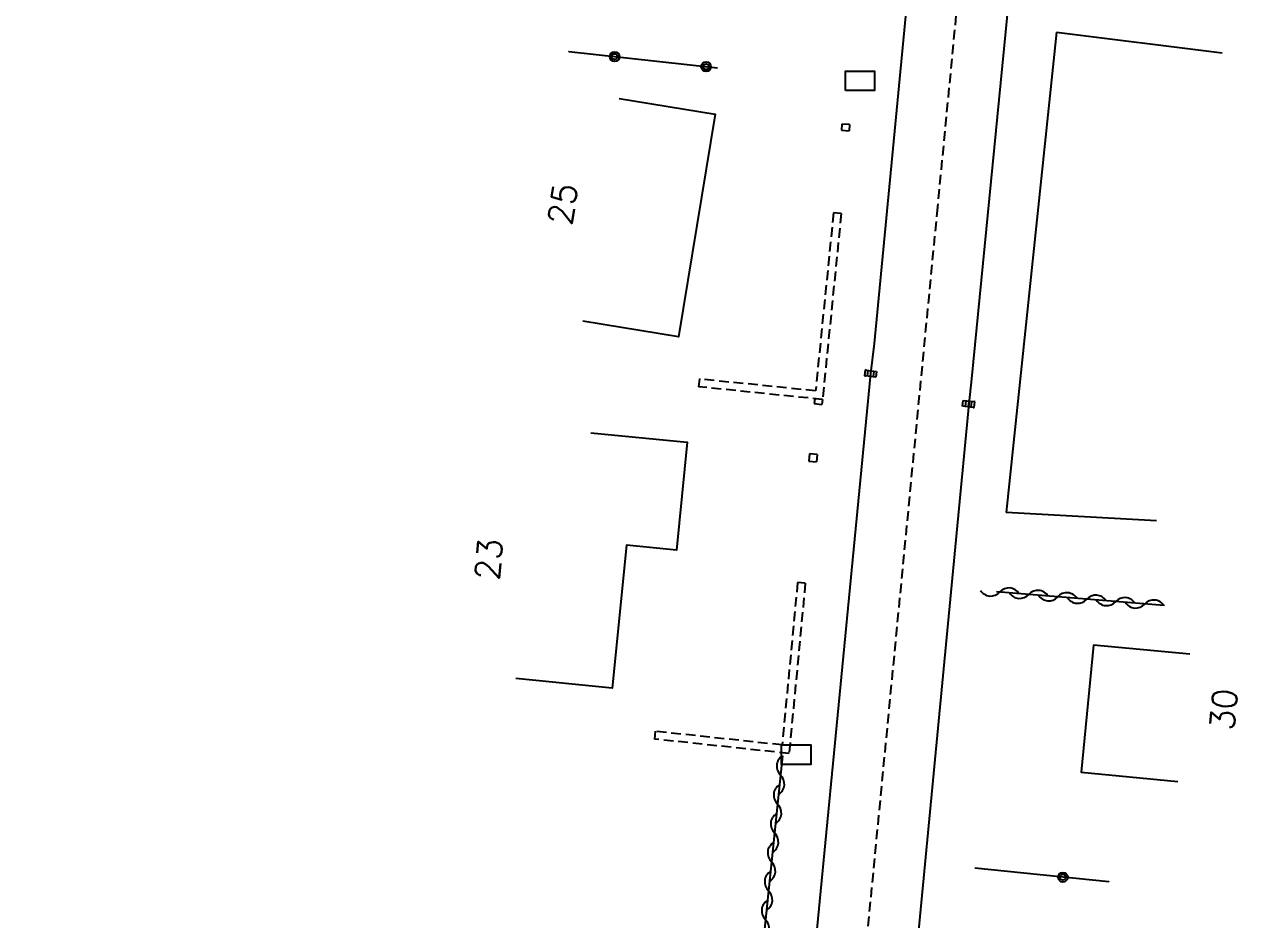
# Model space of a CAD drawing. Header units: millimetres. Extents: x 111000 to 112001, y 129999 to 131000.
# Drawn here: x 111751.5 to 111814, y 130879.2 to 130925.3 of the extents above; entities that cross this region are included whole.
import ezdxf
from ezdxf.enums import TextEntityAlignment as Align

# ---------------------------------------------------------------- set-up
doc = ezdxf.new("R2010")
doc.units = ezdxf.units.MM
doc.linetypes.add('DASHED', pattern=[0.75, 0.5, -0.25])
doc.layers.get('0').update_dxf_attribs({"linetype": 'CONTINUOUS'})
for name, color, linetype in [('W0001', 6, 'DASHED'), ('W0008', 7, 'CONTINUOUS'), ('W0100', 7, 'CONTINUOUS'), ('W0112', 1, 'DASHED'), ('W0211', 2, 'CONTINUOUS'), ('W0310', 3, 'CONTINUOUS'), ('W0322', 7, 'CONTINUOUS'), ('W0400', 7, 'CONTINUOUS'), ('W0991', 7, 'CONTINUOUS'), ('W1471', 7, 'CONTINUOUS')]:
    doc.layers.add(name, color=color, linetype=linetype)
doc.styles.get("Standard").update_dxf_attribs({"font": 'romans.shx', "width": 0.85})

# ---------------------------------------------------------------- blocks, each defined once
blk = doc.blocks.new('T1471')
at = {"color": 0, "linetype": 'Continuous', "flags": 128}
blk.add_lwpolyline([(-0.75, -0.5), (-0.75, 0.5), (0.75, 0.5), (0.75, -0.5), (-0.75, -0.5)], dxfattribs=at)
blk = doc.blocks.new('T400')
for p, q in [((-0.15, 0.3), (0.15, 0.3)), ((-0.15, -0.25), (-0.15, 0.3)), ((-0.15, 0.15), (0.15, 0.15)), ((-0.15, 0), (0.15, 0)), ((0.15, 0.3), (0.15, -0.25)), ((-0.15, -0.15), (0.15, -0.15)), ((-0.15, -0.25), (-0.15, -0.3)), ((-0.15, -0.3), (0.15, -0.3)), ((0.15, -0.3), (0.15, -0.25))]:
    blk.add_line(p, q)
blk = doc.blocks.new('t322o')
at = {"color": 0, "linetype": 'Continuous'}
for radius in [0.25, 0.15]:
    blk.add_circle((0, 0), radius, dxfattribs=at)
blk = doc.blocks.new('t310o')
at = {"color": 0, "linetype": 'Continuous'}
for centre, start, end in [((-0.5, 0.375), 216.8699, 323.1304), ((0.5, -0.375), 36.8699, 143.1303)]:
    blk.add_arc(centre, 0.625, start, end, dxfattribs=at)

msp = doc.modelspace()

# ---------------------------------------------------------------- linework, layer by layer
at = {"layer": 'W0001'}
msp.add_lwpolyline([(111783.49, 130843.804), (111788.465, 130848.054), (111790.847, 130853.145), (111792.454, 130857.847), (111793.662, 130864.647), (111798.59, 130915.582), (111806.757, 131000)], dxfattribs=at)
at = {"layer": 'W0008'}
for points in [[(111804.151, 131000), (111803.543, 130993.722), (111803.091, 130988.714), (111797.735, 130933.851), (111795.338, 130908.874), (111795.152, 130907.321), (111790.979, 130864.076), (111790.572, 130861.805), (111789.735, 130859.542), (111788.241, 130857.075), (111786.529, 130855.174), (111784.532, 130853.606), (111782.336, 130852.41), (111780.567, 130851.743), (111778.546, 130851.3), (111775.791, 130851.178), (111773.213, 130851.546), (111771.034, 130852.218), (111769.602, 130852.844), (111747.192, 130864.644)], [(111809.362, 131000), (111802.934, 130933.374), (111800.364, 130907.054), (111800.218, 130905.756), (111794.977, 130850.907), (111794.883, 130849.806), (111794.874, 130847.011), (111795.807, 130843.053), (111797.66, 130839.525), (111800.483, 130836.56), (111803.12, 130834.788), (111805.279, 130833.76), (111795.917, 130849.812)]]:
    msp.add_lwpolyline(points, dxfattribs=at)
at = {"layer": 'W0100'}
for points in [[(111782.199, 130921.506), (111787.133, 130920.695), (111787.133, 130920.695), (111787.133, 130920.695), (111787.133, 130920.695), (111787.133, 130920.695), (111787.133, 130920.695), (111787.133, 130920.695), (111787.133, 130920.695), (111787.133, 130920.695), (111787.133, 130920.695), (111787.133, 130920.695), (111787.133, 130920.695), (111787.133, 130920.695), (111787.133, 130920.695), (111787.133, 130920.695), (111787.133, 130920.695), (111787.133, 130920.695), (111787.133, 130920.695), (111787.133, 130920.695), (111787.133, 130920.695), (111787.133, 130920.695), (111787.133, 130920.695), (111787.133, 130920.695), (111787.133, 130920.695), (111787.133, 130920.695), (111787.133, 130920.695), (111787.133, 130920.695), (111787.133, 130920.695), (111787.133, 130920.695), (111787.133, 130920.695), (111787.133, 130920.695), (111787.133, 130920.695), (111787.133, 130920.695), (111787.133, 130920.695), (111787.133, 130920.695), (111787.133, 130920.695), (111787.133, 130920.695), (111787.133, 130920.695), (111787.133, 130920.695), (111787.133, 130920.695), (111787.133, 130920.695), (111787.133, 130920.695), (111787.133, 130920.695), (111787.133, 130920.695), (111787.133, 130920.695), (111787.133, 130920.695), (111787.133, 130920.695), (111787.133, 130920.695), (111787.133, 130920.695), (111787.133, 130920.695), (111787.133, 130920.695), (111787.133, 130920.695), (111787.133, 130920.695), (111787.133, 130920.695), (111787.133, 130920.695), (111787.133, 130920.695), (111787.133, 130920.695), (111787.133, 130920.695), (111787.133, 130920.695), (111787.133, 130920.695), (111787.133, 130920.695), (111787.133, 130920.695), (111787.133, 130920.695), (111787.133, 130920.695), (111787.133, 130920.695), (111787.133, 130920.695), (111787.133, 130920.695), (111787.133, 130920.695), (111787.133, 130920.695), (111787.133, 130920.695), (111787.133, 130920.695), (111787.133, 130920.695), (111787.133, 130920.695), (111787.133, 130920.695), (111787.133, 130920.695), (111787.133, 130920.695), (111787.133, 130920.695), (111787.133, 130920.695), (111787.133, 130920.695), (111787.133, 130920.695), (111787.133, 130920.695), (111787.133, 130920.695), (111787.133, 130920.695), (111787.133, 130920.695), (111787.133, 130920.695), (111787.133, 130920.695), (111787.133, 130920.695), (111787.133, 130920.695), (111787.133, 130920.695), (111787.133, 130920.695), (111787.133, 130920.695), (111787.133, 130920.695), (111787.133, 130920.695), (111787.133, 130920.695), (111787.133, 130920.695), (111787.133, 130920.695), (111787.133, 130920.695), (111787.133, 130920.695), (111787.133, 130920.695), (111787.133, 130920.695), (111785.245, 130909.215), (111780.311, 130910.026)], [(111780.725, 130904.273), (111785.7, 130903.778), (111785.146, 130898.211), (111782.571, 130898.467), (111781.838, 130891.1), (111776.863, 130891.595)], [(111811.624, 130892.851), (111806.646, 130893.323), (111806.024, 130886.76), (111806.024, 130886.76), (111806.024, 130886.76), (111806.024, 130886.76), (111806.024, 130886.76), (111806.024, 130886.76), (111806.024, 130886.76), (111806.024, 130886.76), (111806.024, 130886.76), (111806.024, 130886.76), (111806.024, 130886.76), (111806.024, 130886.76), (111806.024, 130886.76), (111806.024, 130886.76), (111806.024, 130886.76), (111806.024, 130886.76), (111806.024, 130886.76), (111806.024, 130886.76), (111806.024, 130886.76), (111806.024, 130886.76), (111806.024, 130886.76), (111806.024, 130886.76), (111806.024, 130886.76), (111806.024, 130886.76), (111806.024, 130886.76), (111806.024, 130886.76), (111806.024, 130886.76), (111806.024, 130886.76), (111806.024, 130886.76), (111806.024, 130886.76), (111806.024, 130886.76), (111806.024, 130886.76), (111806.024, 130886.76), (111806.024, 130886.76), (111806.024, 130886.76), (111806.024, 130886.76), (111806.024, 130886.76), (111806.024, 130886.76), (111806.024, 130886.76), (111806.024, 130886.76), (111806.024, 130886.76), (111806.024, 130886.76), (111806.024, 130886.76), (111806.024, 130886.76), (111806.024, 130886.76), (111806.024, 130886.76), (111806.024, 130886.76), (111806.024, 130886.76), (111806.024, 130886.76), (111806.024, 130886.76), (111806.024, 130886.76), (111806.024, 130886.76), (111806.024, 130886.76), (111806.024, 130886.76), (111806.024, 130886.76), (111806.024, 130886.76), (111806.024, 130886.76), (111806.024, 130886.76), (111806.024, 130886.76), (111806.024, 130886.76), (111806.024, 130886.76), (111806.024, 130886.76), (111806.024, 130886.76), (111806.024, 130886.76), (111806.024, 130886.76), (111806.024, 130886.76), (111806.024, 130886.76), (111806.024, 130886.76), (111806.024, 130886.76), (111806.024, 130886.76), (111806.024, 130886.76), (111806.024, 130886.76), (111806.024, 130886.76), (111806.024, 130886.76), (111806.024, 130886.76), (111806.024, 130886.76), (111806.024, 130886.76), (111806.024, 130886.76), (111806.024, 130886.76), (111806.024, 130886.76), (111806.024, 130886.76), (111806.024, 130886.76), (111806.024, 130886.76), (111806.024, 130886.76), (111806.024, 130886.76), (111806.024, 130886.76), (111806.024, 130886.76), (111806.024, 130886.76), (111806.024, 130886.76), (111806.024, 130886.76), (111806.024, 130886.76), (111806.024, 130886.76), (111806.024, 130886.76), (111806.024, 130886.76), (111806.024, 130886.76), (111806.024, 130886.76), (111806.024, 130886.76), (111806.024, 130886.76), (111806.024, 130886.76), (111806.024, 130886.76), (111806.024, 130886.76), (111806.024, 130886.76), (111806.024, 130886.76), (111806.024, 130886.76), (111806.024, 130886.76), (111806.024, 130886.76), (111806.024, 130886.76), (111806.024, 130886.76), (111806.024, 130886.76), (111806.024, 130886.76), (111806.024, 130886.76), (111806.024, 130886.76), (111806.024, 130886.76), (111806.024, 130886.76), (111806.024, 130886.76), (111806.024, 130886.76), (111806.024, 130886.76), (111806.024, 130886.76), (111806.024, 130886.76), (111811.002, 130886.288)], [(111781.838, 130891.1), (111781.838, 130891.1), (111781.838, 130891.1), (111781.838, 130891.1), (111781.838, 130891.1), (111781.838, 130891.1), (111781.838, 130891.1), (111781.838, 130891.1), (111781.838, 130891.1), (111781.838, 130891.1), (111781.838, 130891.1), (111781.838, 130891.1), (111781.838, 130891.1), (111781.838, 130891.1), (111781.838, 130891.1), (111781.838, 130891.1), (111781.838, 130891.1), (111781.838, 130891.1), (111781.838, 130891.1), (111781.838, 130891.1), (111781.838, 130891.1), (111781.838, 130891.1), (111781.838, 130891.1), (111781.838, 130891.1), (111781.838, 130891.1), (111781.838, 130891.1), (111781.838, 130891.1), (111781.838, 130891.1), (111781.838, 130891.1), (111781.838, 130891.1), (111781.838, 130891.1), (111781.838, 130891.1), (111781.838, 130891.1), (111781.838, 130891.1), (111781.838, 130891.1), (111781.838, 130891.1), (111781.838, 130891.1), (111781.838, 130891.1), (111781.838, 130891.1), (111781.838, 130891.1), (111781.838, 130891.1), (111781.838, 130891.1), (111781.838, 130891.1), (111781.838, 130891.1), (111781.838, 130891.1), (111781.838, 130891.1), (111781.838, 130891.1), (111781.838, 130891.1), (111781.838, 130891.1), (111781.838, 130891.1), (111781.838, 130891.1), (111781.838, 130891.1), (111781.838, 130891.1), (111781.838, 130891.1), (111781.838, 130891.1), (111781.838, 130891.1), (111781.838, 130891.1), (111781.838, 130891.1), (111781.838, 130891.1), (111781.838, 130891.1), (111781.838, 130891.1)]]:
    msp.add_lwpolyline(points, dxfattribs=at)
at = {"layer": 'W0112'}
for points in [[(111794.066, 130920.162), (111793.666, 130920.183), (111793.65, 130919.865), (111794.049, 130919.844), (111794.049, 130919.844), (111794.049, 130919.844), (111794.049, 130919.844), (111794.049, 130919.844), (111794.049, 130919.844), (111794.049, 130919.844), (111794.049, 130919.844), (111794.049, 130919.844), (111794.049, 130919.844), (111794.049, 130919.844), (111794.049, 130919.844), (111794.049, 130919.844), (111794.049, 130919.844), (111794.049, 130919.844), (111794.049, 130919.844), (111794.049, 130919.844), (111794.049, 130919.844), (111794.049, 130919.844), (111794.049, 130919.844), (111794.049, 130919.844), (111794.049, 130919.844), (111794.049, 130919.844), (111794.049, 130919.844), (111794.049, 130919.844), (111794.049, 130919.844), (111794.049, 130919.844), (111794.049, 130919.844), (111794.049, 130919.844), (111794.049, 130919.844), (111794.049, 130919.844), (111794.049, 130919.844), (111794.049, 130919.844), (111794.049, 130919.844), (111794.049, 130919.844), (111794.049, 130919.844), (111794.049, 130919.844), (111794.049, 130919.844), (111794.049, 130919.844), (111794.049, 130919.844), (111794.049, 130919.844), (111794.049, 130919.844), (111794.049, 130919.844), (111794.049, 130919.844), (111794.049, 130919.844), (111794.049, 130919.844), (111794.049, 130919.844), (111794.049, 130919.844), (111794.049, 130919.844), (111794.049, 130919.844), (111794.049, 130919.844), (111794.049, 130919.844), (111794.049, 130919.844), (111794.049, 130919.844), (111794.049, 130919.844), (111794.049, 130919.844), (111794.049, 130919.844), (111794.049, 130919.844), (111794.049, 130919.844), (111794.049, 130919.844), (111794.049, 130919.844), (111794.049, 130919.844), (111794.049, 130919.844), (111794.049, 130919.844), (111794.049, 130919.844), (111794.049, 130919.844), (111794.049, 130919.844), (111794.049, 130919.844), (111794.049, 130919.844), (111794.049, 130919.844), (111794.049, 130919.844), (111794.049, 130919.844), (111794.049, 130919.844), (111794.049, 130919.844), (111794.049, 130919.844), (111794.049, 130919.844), (111794.049, 130919.844), (111794.049, 130919.844), (111794.049, 130919.844), (111794.049, 130919.844), (111794.049, 130919.844), (111794.049, 130919.844), (111794.049, 130919.844), (111794.049, 130919.844), (111794.049, 130919.844), (111794.049, 130919.844), (111794.049, 130919.844), (111794.049, 130919.844), (111794.049, 130919.844), (111794.049, 130919.844), (111794.049, 130919.844), (111794.049, 130919.844), (111794.049, 130919.844), (111794.049, 130919.844), (111794.049, 130919.844), (111794.049, 130919.844), (111794.049, 130919.844), (111794.049, 130919.844), (111794.049, 130919.844), (111794.049, 130919.844), (111794.049, 130919.844), (111794.049, 130919.844), (111794.049, 130919.844), (111794.049, 130919.844), (111794.049, 130919.844), (111794.049, 130919.844), (111794.049, 130919.844), (111794.049, 130919.844), (111794.049, 130919.844), (111794.049, 130919.844), (111794.049, 130919.844), (111794.049, 130919.844), (111794.049, 130919.844), (111794.049, 130919.844), (111794.049, 130919.844), (111794.049, 130919.844), (111794.049, 130919.844)], [(111794.066, 130920.162), (111794.049, 130919.844), (111794.049, 130919.844), (111794.049, 130919.844), (111794.049, 130919.844), (111794.049, 130919.844), (111794.049, 130919.844), (111794.049, 130919.844), (111794.049, 130919.844), (111794.049, 130919.844), (111794.049, 130919.844), (111794.049, 130919.844), (111794.049, 130919.844), (111794.049, 130919.844), (111794.049, 130919.844), (111794.049, 130919.844), (111794.049, 130919.844), (111794.049, 130919.844), (111794.049, 130919.844), (111794.049, 130919.844), (111794.049, 130919.844), (111794.049, 130919.844), (111794.049, 130919.844), (111794.049, 130919.844), (111794.049, 130919.844), (111794.049, 130919.844), (111794.049, 130919.844), (111794.049, 130919.844), (111794.049, 130919.844), (111794.049, 130919.844), (111794.049, 130919.844), (111794.049, 130919.844), (111794.049, 130919.844), (111794.049, 130919.844), (111794.049, 130919.844), (111794.049, 130919.844), (111794.049, 130919.844), (111794.049, 130919.844), (111794.049, 130919.844), (111794.049, 130919.844), (111794.049, 130919.844), (111794.049, 130919.844), (111794.049, 130919.844), (111794.049, 130919.844), (111794.049, 130919.844), (111794.049, 130919.844), (111794.049, 130919.844), (111794.049, 130919.844), (111794.049, 130919.844), (111794.049, 130919.844), (111794.049, 130919.844), (111794.049, 130919.844), (111794.049, 130919.844), (111794.049, 130919.844), (111794.049, 130919.844), (111794.049, 130919.844), (111794.049, 130919.844), (111794.049, 130919.844), (111794.049, 130919.844), (111794.049, 130919.844), (111794.049, 130919.844), (111794.049, 130919.844), (111794.049, 130919.844), (111794.049, 130919.844), (111794.049, 130919.844), (111794.049, 130919.844), (111794.049, 130919.844), (111794.049, 130919.844), (111794.049, 130919.844), (111794.049, 130919.844), (111794.049, 130919.844), (111794.049, 130919.844), (111794.049, 130919.844), (111794.049, 130919.844), (111794.049, 130919.844), (111794.049, 130919.844), (111794.049, 130919.844), (111794.049, 130919.844), (111794.049, 130919.844), (111794.049, 130919.844), (111794.049, 130919.844), (111794.049, 130919.844), (111794.049, 130919.844), (111794.049, 130919.844), (111794.049, 130919.844), (111794.049, 130919.844), (111794.049, 130919.844), (111794.049, 130919.844), (111794.049, 130919.844), (111794.049, 130919.844), (111794.049, 130919.844), (111794.049, 130919.844), (111794.049, 130919.844), (111794.049, 130919.844), (111794.049, 130919.844), (111794.049, 130919.844), (111794.049, 130919.844), (111794.049, 130919.844), (111794.049, 130919.844), (111794.049, 130919.844), (111794.049, 130919.844), (111794.049, 130919.844), (111794.049, 130919.844), (111794.049, 130919.844), (111794.049, 130919.844), (111794.049, 130919.844), (111794.049, 130919.844), (111794.049, 130919.844), (111794.049, 130919.844), (111794.049, 130919.844), (111794.049, 130919.844), (111794.049, 130919.844), (111794.049, 130919.844), (111794.049, 130919.844), (111794.049, 130919.844), (111794.049, 130919.844), (111794.049, 130919.844), (111794.049, 130919.844), (111794.049, 130919.844), (111794.049, 130919.844)], [(111793.644, 130915.572), (111793.246, 130915.612), (111792.318, 130906.423), (111786.325, 130907.043), (111786.283, 130906.645), (111786.283, 130906.645), (111786.283, 130906.645), (111786.283, 130906.645), (111786.283, 130906.645), (111786.283, 130906.645), (111786.283, 130906.645), (111786.283, 130906.645), (111786.283, 130906.645), (111786.283, 130906.645), (111786.283, 130906.645), (111786.283, 130906.645), (111786.283, 130906.645), (111786.283, 130906.645), (111786.283, 130906.645), (111786.283, 130906.645), (111786.283, 130906.645), (111786.283, 130906.645), (111786.283, 130906.645), (111786.283, 130906.645), (111786.283, 130906.645), (111786.283, 130906.645), (111786.283, 130906.645), (111786.283, 130906.645), (111786.283, 130906.645), (111786.283, 130906.645), (111786.283, 130906.645), (111786.283, 130906.645), (111786.283, 130906.645), (111786.283, 130906.645), (111786.283, 130906.645), (111786.283, 130906.645), (111786.283, 130906.645), (111786.283, 130906.645), (111786.283, 130906.645), (111786.283, 130906.645), (111786.283, 130906.645), (111786.283, 130906.645), (111786.283, 130906.645), (111786.283, 130906.645), (111786.283, 130906.645), (111786.283, 130906.645), (111786.283, 130906.645), (111786.283, 130906.645), (111786.283, 130906.645), (111786.283, 130906.645), (111786.283, 130906.645), (111786.283, 130906.645), (111786.283, 130906.645), (111786.283, 130906.645), (111786.283, 130906.645), (111786.283, 130906.645), (111786.283, 130906.645), (111786.283, 130906.645), (111786.283, 130906.645), (111786.283, 130906.645), (111786.283, 130906.645), (111786.283, 130906.645), (111786.283, 130906.645), (111786.283, 130906.645), (111786.283, 130906.645), (111786.283, 130906.645), (111786.283, 130906.645), (111786.283, 130906.645), (111786.283, 130906.645), (111786.283, 130906.645), (111786.283, 130906.645), (111786.283, 130906.645), (111786.283, 130906.645), (111786.283, 130906.645), (111786.283, 130906.645), (111786.283, 130906.645), (111786.283, 130906.645), (111786.283, 130906.645), (111786.283, 130906.645), (111786.283, 130906.645), (111786.283, 130906.645), (111786.283, 130906.645), (111786.283, 130906.645), (111786.283, 130906.645), (111786.283, 130906.645), (111786.283, 130906.645), (111786.283, 130906.645), (111786.283, 130906.645), (111786.283, 130906.645), (111786.283, 130906.645), (111786.283, 130906.645), (111786.283, 130906.645), (111786.283, 130906.645), (111786.283, 130906.645), (111786.283, 130906.645), (111786.283, 130906.645), (111786.283, 130906.645), (111786.283, 130906.645), (111786.283, 130906.645), (111786.283, 130906.645), (111786.283, 130906.645), (111786.283, 130906.645), (111786.283, 130906.645), (111786.283, 130906.645), (111786.283, 130906.645), (111786.283, 130906.645), (111786.283, 130906.645), (111786.283, 130906.645), (111786.283, 130906.645), (111786.283, 130906.645), (111786.283, 130906.645), (111786.283, 130906.645), (111786.283, 130906.645), (111786.283, 130906.645), (111786.283, 130906.645), (111786.283, 130906.645), (111786.283, 130906.645), (111786.283, 130906.645), (111786.283, 130906.645), (111786.283, 130906.645)], [(111793.644, 130915.572), (111792.676, 130905.984), (111786.283, 130906.645), (111786.283, 130906.645), (111786.283, 130906.645), (111786.283, 130906.645), (111786.283, 130906.645), (111786.283, 130906.645), (111786.283, 130906.645), (111786.283, 130906.645), (111786.283, 130906.645), (111786.283, 130906.645), (111786.283, 130906.645), (111786.283, 130906.645), (111786.283, 130906.645), (111786.283, 130906.645), (111786.283, 130906.645), (111786.283, 130906.645), (111786.283, 130906.645), (111786.283, 130906.645), (111786.283, 130906.645), (111786.283, 130906.645), (111786.283, 130906.645), (111786.283, 130906.645), (111786.283, 130906.645), (111786.283, 130906.645), (111786.283, 130906.645), (111786.283, 130906.645), (111786.283, 130906.645), (111786.283, 130906.645), (111786.283, 130906.645), (111786.283, 130906.645), (111786.283, 130906.645), (111786.283, 130906.645), (111786.283, 130906.645), (111786.283, 130906.645), (111786.283, 130906.645), (111786.283, 130906.645), (111786.283, 130906.645), (111786.283, 130906.645), (111786.283, 130906.645), (111786.283, 130906.645), (111786.283, 130906.645), (111786.283, 130906.645), (111786.283, 130906.645), (111786.283, 130906.645), (111786.283, 130906.645), (111786.283, 130906.645), (111786.283, 130906.645), (111786.283, 130906.645), (111786.283, 130906.645), (111786.283, 130906.645), (111786.283, 130906.645), (111786.283, 130906.645), (111786.283, 130906.645), (111786.283, 130906.645), (111786.283, 130906.645), (111786.283, 130906.645), (111786.283, 130906.645), (111786.283, 130906.645), (111786.283, 130906.645), (111786.283, 130906.645), (111786.283, 130906.645), (111786.283, 130906.645), (111786.283, 130906.645), (111786.283, 130906.645), (111786.283, 130906.645), (111786.283, 130906.645), (111786.283, 130906.645), (111786.283, 130906.645), (111786.283, 130906.645), (111786.283, 130906.645), (111786.283, 130906.645), (111786.283, 130906.645), (111786.283, 130906.645), (111786.283, 130906.645), (111786.283, 130906.645), (111786.283, 130906.645), (111786.283, 130906.645), (111786.283, 130906.645), (111786.283, 130906.645), (111786.283, 130906.645), (111786.283, 130906.645), (111786.283, 130906.645), (111786.283, 130906.645), (111786.283, 130906.645), (111786.283, 130906.645), (111786.283, 130906.645), (111786.283, 130906.645), (111786.283, 130906.645), (111786.283, 130906.645), (111786.283, 130906.645), (111786.283, 130906.645), (111786.283, 130906.645), (111786.283, 130906.645), (111786.283, 130906.645), (111786.283, 130906.645), (111786.283, 130906.645), (111786.283, 130906.645), (111786.283, 130906.645), (111786.283, 130906.645), (111786.283, 130906.645), (111786.283, 130906.645), (111786.283, 130906.645), (111786.283, 130906.645), (111786.283, 130906.645), (111786.283, 130906.645), (111786.283, 130906.645), (111786.283, 130906.645), (111786.283, 130906.645), (111786.283, 130906.645), (111786.283, 130906.645), (111786.283, 130906.645), (111786.283, 130906.645), (111786.283, 130906.645), (111786.283, 130906.645), (111786.283, 130906.645), (111786.283, 130906.645), (111786.283, 130906.645), (111786.283, 130906.645)], [(111792.675, 130905.983), (111792.277, 130906.023), (111792.251, 130905.772), (111792.649, 130905.731), (111792.649, 130905.731), (111792.649, 130905.731), (111792.649, 130905.731), (111792.649, 130905.731), (111792.649, 130905.731), (111792.649, 130905.731), (111792.649, 130905.731), (111792.649, 130905.731), (111792.649, 130905.731), (111792.649, 130905.731), (111792.649, 130905.731), (111792.649, 130905.731), (111792.649, 130905.731), (111792.649, 130905.731), (111792.649, 130905.731), (111792.649, 130905.731), (111792.649, 130905.731), (111792.649, 130905.731), (111792.649, 130905.731), (111792.649, 130905.731), (111792.649, 130905.731), (111792.649, 130905.731), (111792.649, 130905.731), (111792.649, 130905.731), (111792.649, 130905.731), (111792.649, 130905.731), (111792.649, 130905.731), (111792.649, 130905.731), (111792.649, 130905.731), (111792.649, 130905.731), (111792.649, 130905.731), (111792.649, 130905.731), (111792.649, 130905.731), (111792.649, 130905.731), (111792.649, 130905.731), (111792.649, 130905.731), (111792.649, 130905.731), (111792.649, 130905.731), (111792.649, 130905.731), (111792.649, 130905.731), (111792.649, 130905.731), (111792.649, 130905.731), (111792.649, 130905.731), (111792.649, 130905.731), (111792.649, 130905.731), (111792.649, 130905.731), (111792.649, 130905.731), (111792.649, 130905.731), (111792.649, 130905.731), (111792.649, 130905.731), (111792.649, 130905.731), (111792.649, 130905.731), (111792.649, 130905.731), (111792.649, 130905.731), (111792.649, 130905.731), (111792.649, 130905.731), (111792.649, 130905.731), (111792.649, 130905.731), (111792.649, 130905.731), (111792.649, 130905.731), (111792.649, 130905.731), (111792.649, 130905.731), (111792.649, 130905.731), (111792.649, 130905.731), (111792.649, 130905.731), (111792.649, 130905.731), (111792.649, 130905.731), (111792.649, 130905.731), (111792.649, 130905.731), (111792.649, 130905.731), (111792.649, 130905.731), (111792.649, 130905.731), (111792.649, 130905.731), (111792.649, 130905.731), (111792.649, 130905.731), (111792.649, 130905.731), (111792.649, 130905.731), (111792.649, 130905.731), (111792.649, 130905.731), (111792.649, 130905.731), (111792.649, 130905.731), (111792.649, 130905.731), (111792.649, 130905.731), (111792.649, 130905.731), (111792.649, 130905.731), (111792.649, 130905.731), (111792.649, 130905.731), (111792.649, 130905.731), (111792.649, 130905.731), (111792.649, 130905.731), (111792.649, 130905.731), (111792.649, 130905.731), (111792.649, 130905.731), (111792.649, 130905.731), (111792.649, 130905.731), (111792.649, 130905.731), (111792.649, 130905.731), (111792.649, 130905.731), (111792.649, 130905.731), (111792.649, 130905.731), (111792.649, 130905.731), (111792.649, 130905.731), (111792.649, 130905.731), (111792.649, 130905.731), (111792.649, 130905.731), (111792.649, 130905.731), (111792.649, 130905.731), (111792.649, 130905.731), (111792.649, 130905.731), (111792.649, 130905.731), (111792.649, 130905.731), (111792.649, 130905.731), (111792.649, 130905.731), (111792.649, 130905.731), (111792.649, 130905.731), (111792.649, 130905.731)], [(111792.675, 130905.983), (111792.649, 130905.731), (111792.649, 130905.731), (111792.649, 130905.731), (111792.649, 130905.731), (111792.649, 130905.731), (111792.649, 130905.731), (111792.649, 130905.731), (111792.649, 130905.731), (111792.649, 130905.731), (111792.649, 130905.731), (111792.649, 130905.731), (111792.649, 130905.731), (111792.649, 130905.731), (111792.649, 130905.731), (111792.649, 130905.731), (111792.649, 130905.731), (111792.649, 130905.731), (111792.649, 130905.731), (111792.649, 130905.731), (111792.649, 130905.731), (111792.649, 130905.731), (111792.649, 130905.731), (111792.649, 130905.731), (111792.649, 130905.731), (111792.649, 130905.731), (111792.649, 130905.731), (111792.649, 130905.731), (111792.649, 130905.731), (111792.649, 130905.731), (111792.649, 130905.731), (111792.649, 130905.731), (111792.649, 130905.731), (111792.649, 130905.731), (111792.649, 130905.731), (111792.649, 130905.731), (111792.649, 130905.731), (111792.649, 130905.731), (111792.649, 130905.731), (111792.649, 130905.731), (111792.649, 130905.731), (111792.649, 130905.731), (111792.649, 130905.731), (111792.649, 130905.731), (111792.649, 130905.731), (111792.649, 130905.731), (111792.649, 130905.731), (111792.649, 130905.731), (111792.649, 130905.731), (111792.649, 130905.731), (111792.649, 130905.731), (111792.649, 130905.731), (111792.649, 130905.731), (111792.649, 130905.731), (111792.649, 130905.731), (111792.649, 130905.731), (111792.649, 130905.731), (111792.649, 130905.731), (111792.649, 130905.731), (111792.649, 130905.731), (111792.649, 130905.731), (111792.649, 130905.731), (111792.649, 130905.731), (111792.649, 130905.731), (111792.649, 130905.731), (111792.649, 130905.731), (111792.649, 130905.731), (111792.649, 130905.731), (111792.649, 130905.731), (111792.649, 130905.731), (111792.649, 130905.731), (111792.649, 130905.731), (111792.649, 130905.731), (111792.649, 130905.731), (111792.649, 130905.731), (111792.649, 130905.731), (111792.649, 130905.731), (111792.649, 130905.731), (111792.649, 130905.731), (111792.649, 130905.731), (111792.649, 130905.731), (111792.649, 130905.731), (111792.649, 130905.731), (111792.649, 130905.731), (111792.649, 130905.731), (111792.649, 130905.731), (111792.649, 130905.731), (111792.649, 130905.731), (111792.649, 130905.731), (111792.649, 130905.731), (111792.649, 130905.731), (111792.649, 130905.731), (111792.649, 130905.731), (111792.649, 130905.731), (111792.649, 130905.731), (111792.649, 130905.731), (111792.649, 130905.731), (111792.649, 130905.731), (111792.649, 130905.731), (111792.649, 130905.731), (111792.649, 130905.731), (111792.649, 130905.731), (111792.649, 130905.731), (111792.649, 130905.731), (111792.649, 130905.731), (111792.649, 130905.731), (111792.649, 130905.731), (111792.649, 130905.731), (111792.649, 130905.731), (111792.649, 130905.731), (111792.649, 130905.731), (111792.649, 130905.731), (111792.649, 130905.731), (111792.649, 130905.731), (111792.649, 130905.731), (111792.649, 130905.731), (111792.649, 130905.731), (111792.649, 130905.731), (111792.649, 130905.731), (111792.649, 130905.731)], [(111792.403, 130903.142), (111792.005, 130903.179), (111791.971, 130902.81), (111792.369, 130902.774), (111792.369, 130902.774), (111792.369, 130902.774), (111792.369, 130902.774), (111792.369, 130902.774), (111792.369, 130902.774), (111792.369, 130902.774), (111792.369, 130902.774), (111792.369, 130902.774), (111792.369, 130902.774), (111792.369, 130902.774), (111792.369, 130902.774), (111792.369, 130902.774), (111792.369, 130902.774), (111792.369, 130902.774), (111792.369, 130902.774), (111792.369, 130902.774), (111792.369, 130902.774), (111792.369, 130902.774), (111792.369, 130902.774), (111792.369, 130902.774), (111792.369, 130902.774), (111792.369, 130902.774), (111792.369, 130902.774), (111792.369, 130902.774), (111792.369, 130902.774), (111792.369, 130902.774), (111792.369, 130902.774), (111792.369, 130902.774), (111792.369, 130902.774), (111792.369, 130902.774), (111792.369, 130902.774), (111792.369, 130902.774), (111792.369, 130902.774), (111792.369, 130902.774), (111792.369, 130902.774), (111792.369, 130902.774), (111792.369, 130902.774), (111792.369, 130902.774), (111792.369, 130902.774), (111792.369, 130902.774), (111792.369, 130902.774), (111792.369, 130902.774), (111792.369, 130902.774), (111792.369, 130902.774), (111792.369, 130902.774), (111792.369, 130902.774), (111792.369, 130902.774), (111792.369, 130902.774), (111792.369, 130902.774), (111792.369, 130902.774), (111792.369, 130902.774), (111792.369, 130902.774), (111792.369, 130902.774), (111792.369, 130902.774), (111792.369, 130902.774), (111792.369, 130902.774), (111792.369, 130902.774), (111792.369, 130902.774), (111792.369, 130902.774), (111792.369, 130902.774), (111792.369, 130902.774), (111792.369, 130902.774), (111792.369, 130902.774), (111792.369, 130902.774), (111792.369, 130902.774), (111792.369, 130902.774), (111792.369, 130902.774), (111792.369, 130902.774), (111792.369, 130902.774), (111792.369, 130902.774), (111792.369, 130902.774), (111792.369, 130902.774), (111792.369, 130902.774), (111792.369, 130902.774), (111792.369, 130902.774), (111792.369, 130902.774), (111792.369, 130902.774), (111792.369, 130902.774), (111792.369, 130902.774), (111792.369, 130902.774), (111792.369, 130902.774), (111792.369, 130902.774), (111792.369, 130902.774), (111792.369, 130902.774), (111792.369, 130902.774), (111792.369, 130902.774), (111792.369, 130902.774), (111792.369, 130902.774), (111792.369, 130902.774), (111792.369, 130902.774), (111792.369, 130902.774), (111792.369, 130902.774), (111792.369, 130902.774), (111792.369, 130902.774), (111792.369, 130902.774), (111792.369, 130902.774), (111792.369, 130902.774), (111792.369, 130902.774), (111792.369, 130902.774), (111792.369, 130902.774), (111792.369, 130902.774), (111792.369, 130902.774), (111792.369, 130902.774), (111792.369, 130902.774), (111792.369, 130902.774), (111792.369, 130902.774), (111792.369, 130902.774), (111792.369, 130902.774), (111792.369, 130902.774), (111792.369, 130902.774), (111792.369, 130902.774), (111792.369, 130902.774), (111792.369, 130902.774), (111792.369, 130902.774), (111792.369, 130902.774), (111792.369, 130902.774)], [(111792.403, 130903.142), (111792.369, 130902.774), (111792.369, 130902.774), (111792.369, 130902.774), (111792.369, 130902.774), (111792.369, 130902.774), (111792.369, 130902.774), (111792.369, 130902.774), (111792.369, 130902.774), (111792.369, 130902.774), (111792.369, 130902.774), (111792.369, 130902.774), (111792.369, 130902.774), (111792.369, 130902.774), (111792.369, 130902.774), (111792.369, 130902.774), (111792.369, 130902.774), (111792.369, 130902.774), (111792.369, 130902.774), (111792.369, 130902.774), (111792.369, 130902.774), (111792.369, 130902.774), (111792.369, 130902.774), (111792.369, 130902.774), (111792.369, 130902.774), (111792.369, 130902.774), (111792.369, 130902.774), (111792.369, 130902.774), (111792.369, 130902.774), (111792.369, 130902.774), (111792.369, 130902.774), (111792.369, 130902.774), (111792.369, 130902.774), (111792.369, 130902.774), (111792.369, 130902.774), (111792.369, 130902.774), (111792.369, 130902.774), (111792.369, 130902.774), (111792.369, 130902.774), (111792.369, 130902.774), (111792.369, 130902.774), (111792.369, 130902.774), (111792.369, 130902.774), (111792.369, 130902.774), (111792.369, 130902.774), (111792.369, 130902.774), (111792.369, 130902.774), (111792.369, 130902.774), (111792.369, 130902.774), (111792.369, 130902.774), (111792.369, 130902.774), (111792.369, 130902.774), (111792.369, 130902.774), (111792.369, 130902.774), (111792.369, 130902.774), (111792.369, 130902.774), (111792.369, 130902.774), (111792.369, 130902.774), (111792.369, 130902.774), (111792.369, 130902.774), (111792.369, 130902.774), (111792.369, 130902.774), (111792.369, 130902.774), (111792.369, 130902.774), (111792.369, 130902.774), (111792.369, 130902.774), (111792.369, 130902.774), (111792.369, 130902.774), (111792.369, 130902.774), (111792.369, 130902.774), (111792.369, 130902.774), (111792.369, 130902.774), (111792.369, 130902.774), (111792.369, 130902.774), (111792.369, 130902.774), (111792.369, 130902.774), (111792.369, 130902.774), (111792.369, 130902.774), (111792.369, 130902.774), (111792.369, 130902.774), (111792.369, 130902.774), (111792.369, 130902.774), (111792.369, 130902.774), (111792.369, 130902.774), (111792.369, 130902.774), (111792.369, 130902.774), (111792.369, 130902.774), (111792.369, 130902.774), (111792.369, 130902.774), (111792.369, 130902.774), (111792.369, 130902.774), (111792.369, 130902.774), (111792.369, 130902.774), (111792.369, 130902.774), (111792.369, 130902.774), (111792.369, 130902.774), (111792.369, 130902.774), (111792.369, 130902.774), (111792.369, 130902.774), (111792.369, 130902.774), (111792.369, 130902.774), (111792.369, 130902.774), (111792.369, 130902.774), (111792.369, 130902.774), (111792.369, 130902.774), (111792.369, 130902.774), (111792.369, 130902.774), (111792.369, 130902.774), (111792.369, 130902.774), (111792.369, 130902.774), (111792.369, 130902.774), (111792.369, 130902.774), (111792.369, 130902.774), (111792.369, 130902.774), (111792.369, 130902.774), (111792.369, 130902.774), (111792.369, 130902.774), (111792.369, 130902.774), (111792.369, 130902.774), (111792.369, 130902.774)], [(111791.791, 130896.508), (111791.393, 130896.546), (111790.593, 130888.171), (111784.053, 130888.873), (111784.011, 130888.475), (111784.011, 130888.475), (111784.011, 130888.475), (111784.011, 130888.475), (111784.011, 130888.475), (111784.011, 130888.475), (111784.011, 130888.475), (111784.011, 130888.475), (111784.011, 130888.475), (111784.011, 130888.475), (111784.011, 130888.475), (111784.011, 130888.475), (111784.011, 130888.475), (111784.011, 130888.475), (111784.011, 130888.475), (111784.011, 130888.475), (111784.011, 130888.475), (111784.011, 130888.475), (111784.011, 130888.475), (111784.011, 130888.475), (111784.011, 130888.475), (111784.011, 130888.475), (111784.011, 130888.475), (111784.011, 130888.475), (111784.011, 130888.475), (111784.011, 130888.475), (111784.011, 130888.475), (111784.011, 130888.475), (111784.011, 130888.475), (111784.011, 130888.475), (111784.011, 130888.475), (111784.011, 130888.475), (111784.011, 130888.475), (111784.011, 130888.475), (111784.011, 130888.475), (111784.011, 130888.475), (111784.011, 130888.475), (111784.011, 130888.475), (111784.011, 130888.475), (111784.011, 130888.475), (111784.011, 130888.475), (111784.011, 130888.475), (111784.011, 130888.475), (111784.011, 130888.475), (111784.011, 130888.475), (111784.011, 130888.475), (111784.011, 130888.475), (111784.011, 130888.475), (111784.011, 130888.475), (111784.011, 130888.475), (111784.011, 130888.475), (111784.011, 130888.475), (111784.011, 130888.475), (111784.011, 130888.475), (111784.011, 130888.475), (111784.011, 130888.475), (111784.011, 130888.475), (111784.011, 130888.475), (111784.011, 130888.475), (111784.011, 130888.475), (111784.011, 130888.475), (111784.011, 130888.475), (111784.011, 130888.475), (111784.011, 130888.475), (111784.011, 130888.475), (111784.011, 130888.475), (111784.011, 130888.475), (111784.011, 130888.475), (111784.011, 130888.475), (111784.011, 130888.475), (111784.011, 130888.475), (111784.011, 130888.475), (111784.011, 130888.475), (111784.011, 130888.475), (111784.011, 130888.475), (111784.011, 130888.475), (111784.011, 130888.475), (111784.011, 130888.475), (111784.011, 130888.475), (111784.011, 130888.475), (111784.011, 130888.475), (111784.011, 130888.475), (111784.011, 130888.475), (111784.011, 130888.475), (111784.011, 130888.475), (111784.011, 130888.475), (111784.011, 130888.475), (111784.011, 130888.475), (111784.011, 130888.475), (111784.011, 130888.475), (111784.011, 130888.475), (111784.011, 130888.475), (111784.011, 130888.475), (111784.011, 130888.475), (111784.011, 130888.475), (111784.011, 130888.475), (111784.011, 130888.475), (111784.011, 130888.475), (111784.011, 130888.475), (111784.011, 130888.475), (111784.011, 130888.475), (111784.011, 130888.475), (111784.011, 130888.475), (111784.011, 130888.475), (111784.011, 130888.475), (111784.011, 130888.475), (111784.011, 130888.475), (111784.011, 130888.475), (111784.011, 130888.475), (111784.011, 130888.475), (111784.011, 130888.475), (111784.011, 130888.475), (111784.011, 130888.475), (111784.011, 130888.475), (111784.011, 130888.475), (111784.011, 130888.475)], [(111791.791, 130896.508), (111790.953, 130887.73), (111784.011, 130888.475), (111784.011, 130888.475), (111784.011, 130888.475), (111784.011, 130888.475), (111784.011, 130888.475), (111784.011, 130888.475), (111784.011, 130888.475), (111784.011, 130888.475), (111784.011, 130888.475), (111784.011, 130888.475), (111784.011, 130888.475), (111784.011, 130888.475), (111784.011, 130888.475), (111784.011, 130888.475), (111784.011, 130888.475), (111784.011, 130888.475), (111784.011, 130888.475), (111784.011, 130888.475), (111784.011, 130888.475), (111784.011, 130888.475), (111784.011, 130888.475), (111784.011, 130888.475), (111784.011, 130888.475), (111784.011, 130888.475), (111784.011, 130888.475), (111784.011, 130888.475), (111784.011, 130888.475), (111784.011, 130888.475), (111784.011, 130888.475), (111784.011, 130888.475), (111784.011, 130888.475), (111784.011, 130888.475), (111784.011, 130888.475), (111784.011, 130888.475), (111784.011, 130888.475), (111784.011, 130888.475), (111784.011, 130888.475), (111784.011, 130888.475), (111784.011, 130888.475), (111784.011, 130888.475), (111784.011, 130888.475), (111784.011, 130888.475), (111784.011, 130888.475), (111784.011, 130888.475), (111784.011, 130888.475), (111784.011, 130888.475), (111784.011, 130888.475), (111784.011, 130888.475), (111784.011, 130888.475), (111784.011, 130888.475), (111784.011, 130888.475), (111784.011, 130888.475), (111784.011, 130888.475), (111784.011, 130888.475), (111784.011, 130888.475), (111784.011, 130888.475), (111784.011, 130888.475), (111784.011, 130888.475), (111784.011, 130888.475), (111784.011, 130888.475), (111784.011, 130888.475), (111784.011, 130888.475), (111784.011, 130888.475), (111784.011, 130888.475), (111784.011, 130888.475), (111784.011, 130888.475), (111784.011, 130888.475), (111784.011, 130888.475), (111784.011, 130888.475), (111784.011, 130888.475), (111784.011, 130888.475), (111784.011, 130888.475), (111784.011, 130888.475), (111784.011, 130888.475), (111784.011, 130888.475), (111784.011, 130888.475), (111784.011, 130888.475), (111784.011, 130888.475), (111784.011, 130888.475), (111784.011, 130888.475), (111784.011, 130888.475), (111784.011, 130888.475), (111784.011, 130888.475), (111784.011, 130888.475), (111784.011, 130888.475), (111784.011, 130888.475), (111784.011, 130888.475), (111784.011, 130888.475), (111784.011, 130888.475), (111784.011, 130888.475), (111784.011, 130888.475), (111784.011, 130888.475), (111784.011, 130888.475), (111784.011, 130888.475), (111784.011, 130888.475), (111784.011, 130888.475), (111784.011, 130888.475), (111784.011, 130888.475), (111784.011, 130888.475), (111784.011, 130888.475), (111784.011, 130888.475), (111784.011, 130888.475), (111784.011, 130888.475), (111784.011, 130888.475), (111784.011, 130888.475), (111784.011, 130888.475), (111784.011, 130888.475), (111784.011, 130888.475), (111784.011, 130888.475), (111784.011, 130888.475), (111784.011, 130888.475), (111784.011, 130888.475), (111784.011, 130888.475), (111784.011, 130888.475), (111784.011, 130888.475), (111784.011, 130888.475), (111784.011, 130888.475), (111784.011, 130888.475)]]:
    msp.add_lwpolyline(points, dxfattribs=at)
at = {"layer": 'W0211'}
for p, q in [((111804.75, 130924.924), (111802.142, 130900.16)), ((111804.75, 130924.924), (111813.283, 130923.853)), ((111809.898, 130899.735), (111802.142, 130900.16))]:
    msp.add_line(p, q, dxfattribs=at)
at = {"layer": 'W0310'}
for points in [[(111810.291, 130895.354), (111810.291, 130895.354), (111810.291, 130895.354), (111810.291, 130895.354), (111810.291, 130895.354), (111810.291, 130895.354), (111810.291, 130895.354), (111810.291, 130895.354), (111810.291, 130895.354), (111810.291, 130895.354), (111810.291, 130895.354), (111810.291, 130895.354), (111810.291, 130895.354), (111810.291, 130895.354), (111810.291, 130895.354), (111810.291, 130895.354), (111810.291, 130895.354), (111810.291, 130895.354), (111810.291, 130895.354), (111801.648, 130896.072)], [(111810.291, 130895.354), (111810.291, 130895.354), (111810.291, 130895.354), (111810.291, 130895.354), (111810.291, 130895.354), (111810.291, 130895.354), (111810.291, 130895.354), (111810.291, 130895.354), (111810.291, 130895.354), (111810.291, 130895.354), (111810.291, 130895.354), (111810.291, 130895.354), (111810.291, 130895.354), (111810.291, 130895.354), (111810.291, 130895.354), (111810.291, 130895.354), (111810.291, 130895.354), (111810.291, 130895.354), (111810.291, 130895.354), (111810.291, 130895.354), (111810.291, 130895.354), (111810.291, 130895.354), (111810.291, 130895.354), (111810.291, 130895.354), (111810.291, 130895.354), (111810.291, 130895.354), (111810.291, 130895.354), (111810.291, 130895.354), (111810.291, 130895.354), (111810.291, 130895.354), (111810.291, 130895.354), (111810.291, 130895.354), (111810.291, 130895.354), (111810.291, 130895.354), (111810.291, 130895.354), (111810.291, 130895.354), (111810.291, 130895.354), (111810.291, 130895.354), (111810.291, 130895.354), (111810.291, 130895.354), (111810.291, 130895.354), (111810.291, 130895.354), (111810.291, 130895.354), (111810.291, 130895.354), (111810.291, 130895.354), (111810.291, 130895.354), (111810.291, 130895.354), (111810.291, 130895.354), (111810.291, 130895.354), (111810.291, 130895.354), (111810.291, 130895.354), (111810.291, 130895.354), (111810.291, 130895.354), (111810.291, 130895.354), (111810.291, 130895.354), (111810.291, 130895.354), (111810.291, 130895.354), (111810.291, 130895.354), (111810.291, 130895.354), (111810.291, 130895.354), (111810.291, 130895.354), (111810.291, 130895.354), (111810.291, 130895.354), (111810.291, 130895.354), (111810.291, 130895.354), (111810.291, 130895.354), (111810.291, 130895.354), (111810.291, 130895.354), (111810.291, 130895.354), (111810.291, 130895.354), (111810.291, 130895.354), (111810.291, 130895.354), (111810.291, 130895.354), (111810.291, 130895.354), (111810.291, 130895.354), (111810.291, 130895.354), (111810.291, 130895.354), (111810.291, 130895.354), (111810.291, 130895.354), (111810.291, 130895.354), (111810.291, 130895.354), (111810.291, 130895.354), (111810.291, 130895.354), (111810.291, 130895.354), (111810.291, 130895.354), (111810.291, 130895.354), (111810.291, 130895.354), (111810.291, 130895.354), (111810.291, 130895.354), (111810.291, 130895.354), (111810.291, 130895.354), (111810.291, 130895.354), (111810.291, 130895.354), (111810.291, 130895.354), (111810.291, 130895.354), (111810.291, 130895.354), (111810.291, 130895.354), (111810.291, 130895.354), (111810.291, 130895.354), (111810.291, 130895.354), (111810.291, 130895.354)], [(111790.616, 130887.612), (111788.193, 130864.263)]]:
    msp.add_lwpolyline(points, dxfattribs=at)
at = {"layer": 'W0322'}
for points in [[(111779.593, 130923.927), (111779.593, 130923.927), (111779.593, 130923.927), (111779.593, 130923.927), (111779.593, 130923.927), (111779.593, 130923.927), (111779.593, 130923.927), (111779.593, 130923.927), (111779.593, 130923.927), (111779.593, 130923.927), (111779.593, 130923.927), (111779.593, 130923.927), (111779.593, 130923.927), (111779.593, 130923.927), (111779.593, 130923.927), (111779.593, 130923.927), (111779.593, 130923.927), (111779.593, 130923.927), (111779.593, 130923.927), (111779.593, 130923.927), (111779.593, 130923.927), (111779.593, 130923.927), (111779.593, 130923.927), (111779.593, 130923.927), (111779.593, 130923.927), (111779.593, 130923.927), (111779.593, 130923.927), (111779.593, 130923.927), (111779.593, 130923.927), (111779.593, 130923.927), (111779.593, 130923.927), (111779.593, 130923.927), (111779.593, 130923.927), (111779.593, 130923.927), (111779.593, 130923.927), (111779.593, 130923.927), (111779.593, 130923.927), (111779.593, 130923.927), (111779.593, 130923.927), (111779.593, 130923.927), (111779.593, 130923.927), (111779.593, 130923.927), (111779.593, 130923.927), (111779.593, 130923.927), (111779.593, 130923.927), (111779.593, 130923.927), (111779.593, 130923.927), (111779.593, 130923.927), (111779.593, 130923.927), (111779.593, 130923.927), (111779.593, 130923.927), (111779.593, 130923.927), (111779.593, 130923.927), (111779.593, 130923.927), (111779.593, 130923.927), (111779.593, 130923.927), (111779.593, 130923.927), (111779.593, 130923.927), (111779.593, 130923.927), (111779.593, 130923.927), (111779.593, 130923.927), (111779.593, 130923.927), (111779.593, 130923.927), (111779.593, 130923.927), (111779.593, 130923.927), (111779.593, 130923.927), (111779.593, 130923.927), (111779.593, 130923.927), (111779.593, 130923.927), (111779.593, 130923.927), (111779.593, 130923.927), (111779.593, 130923.927), (111779.593, 130923.927), (111779.593, 130923.927), (111779.593, 130923.927), (111779.593, 130923.927), (111779.593, 130923.927), (111779.593, 130923.927), (111779.593, 130923.927), (111779.593, 130923.927), (111779.593, 130923.927), (111779.593, 130923.927), (111779.593, 130923.927), (111779.593, 130923.927), (111779.593, 130923.927), (111779.593, 130923.927), (111779.593, 130923.927), (111779.593, 130923.927), (111779.593, 130923.927), (111779.593, 130923.927), (111779.593, 130923.927), (111779.593, 130923.927), (111779.593, 130923.927), (111779.593, 130923.927), (111779.593, 130923.927), (111779.593, 130923.927), (111779.593, 130923.927), (111779.593, 130923.927), (111779.593, 130923.927), (111779.593, 130923.927), (111779.593, 130923.927)], [(111779.593, 130923.927), (111779.593, 130923.927), (111779.593, 130923.927), (111779.593, 130923.927), (111779.593, 130923.927), (111779.593, 130923.927), (111779.593, 130923.927), (111779.593, 130923.927), (111779.593, 130923.927), (111779.593, 130923.927), (111779.593, 130923.927), (111779.593, 130923.927), (111779.593, 130923.927), (111779.593, 130923.927), (111779.593, 130923.927), (111779.593, 130923.927), (111779.593, 130923.927), (111779.593, 130923.927), (111779.593, 130923.927), (111787.267, 130923.079)], [(111807.436, 130881.11), (111807.436, 130881.11), (111807.436, 130881.11), (111807.436, 130881.11), (111807.436, 130881.11), (111807.436, 130881.11), (111807.436, 130881.11), (111807.436, 130881.11), (111807.436, 130881.11), (111807.436, 130881.11), (111807.436, 130881.11), (111807.436, 130881.11), (111807.436, 130881.11), (111807.436, 130881.11), (111807.436, 130881.11), (111807.436, 130881.11), (111807.436, 130881.11), (111807.436, 130881.11), (111807.436, 130881.11), (111800.529, 130881.809)], [(111807.436, 130881.11), (111807.436, 130881.11), (111807.436, 130881.11), (111807.436, 130881.11), (111807.436, 130881.11), (111807.436, 130881.11), (111807.436, 130881.11), (111807.436, 130881.11), (111807.436, 130881.11), (111807.436, 130881.11), (111807.436, 130881.11), (111807.436, 130881.11), (111807.436, 130881.11), (111807.436, 130881.11), (111807.436, 130881.11), (111807.436, 130881.11), (111807.436, 130881.11), (111807.436, 130881.11), (111807.436, 130881.11), (111807.436, 130881.11), (111807.436, 130881.11), (111807.436, 130881.11), (111807.436, 130881.11), (111807.436, 130881.11), (111807.436, 130881.11), (111807.436, 130881.11), (111807.436, 130881.11), (111807.436, 130881.11), (111807.436, 130881.11), (111807.436, 130881.11), (111807.436, 130881.11), (111807.436, 130881.11), (111807.436, 130881.11), (111807.436, 130881.11), (111807.436, 130881.11), (111807.436, 130881.11), (111807.436, 130881.11), (111807.436, 130881.11), (111807.436, 130881.11), (111807.436, 130881.11), (111807.436, 130881.11), (111807.436, 130881.11), (111807.436, 130881.11), (111807.436, 130881.11), (111807.436, 130881.11), (111807.436, 130881.11), (111807.436, 130881.11), (111807.436, 130881.11), (111807.436, 130881.11), (111807.436, 130881.11), (111807.436, 130881.11), (111807.436, 130881.11), (111807.436, 130881.11), (111807.436, 130881.11), (111807.436, 130881.11), (111807.436, 130881.11), (111807.436, 130881.11), (111807.436, 130881.11), (111807.436, 130881.11), (111807.436, 130881.11), (111807.436, 130881.11), (111807.436, 130881.11), (111807.436, 130881.11), (111807.436, 130881.11), (111807.436, 130881.11), (111807.436, 130881.11), (111807.436, 130881.11), (111807.436, 130881.11), (111807.436, 130881.11), (111807.436, 130881.11), (111807.436, 130881.11), (111807.436, 130881.11), (111807.436, 130881.11), (111807.436, 130881.11), (111807.436, 130881.11), (111807.436, 130881.11), (111807.436, 130881.11), (111807.436, 130881.11), (111807.436, 130881.11), (111807.436, 130881.11), (111807.436, 130881.11), (111807.436, 130881.11), (111807.436, 130881.11), (111807.436, 130881.11), (111807.436, 130881.11), (111807.436, 130881.11), (111807.436, 130881.11), (111807.436, 130881.11), (111807.436, 130881.11), (111807.436, 130881.11), (111807.436, 130881.11), (111807.436, 130881.11), (111807.436, 130881.11), (111807.436, 130881.11), (111807.436, 130881.11), (111807.436, 130881.11), (111807.436, 130881.11), (111807.436, 130881.11), (111807.436, 130881.11), (111807.436, 130881.11), (111807.436, 130881.11)]]:
    msp.add_lwpolyline(points, dxfattribs=at)

# ---------------------------------------------------------------- block references
at = {"layer": 'W0310'}
for p, rotation in [((111801.82, 130896.058), 175.2510483357228), ((111803.315, 130895.934), 175.2510483357228), ((111804.81, 130895.809), 175.2510483357228), ((111806.305, 130895.685), 175.2510483357228), ((111807.8, 130895.561), 175.2510483357228), ((111809.294, 130895.437), 175.2510483357228), ((111790.513, 130886.617), 264.0754555717301), ((111790.358, 130885.125), 264.0754555717301), ((111790.203, 130883.633), 264.0754555717301), ((111790.048, 130882.141), 264.0754555717301), ((111789.893, 130880.649), 264.0754555717301), ((111789.739, 130879.157), 264.0754555717301)]:
    msp.add_blockref('t310o', p, dxfattribs=dict(at, rotation=rotation))
at = {"layer": 'W0322'}
for p, rotation in [((111781.954, 130923.666), 353.6941628303412), ((111786.675, 130923.144), 353.6941628303412), ((111805.073, 130881.349), 174.2213642537531)]:
    msp.add_blockref('t322o', p, dxfattribs=dict(at, rotation=rotation))
at = {"layer": 'W0400'}
for p, rotation in [((111795.152, 130907.321), 263.1784175206635), ((111800.218, 130905.756), 83.56875119773568)]:
    msp.add_blockref('T400', p, dxfattribs=dict(at, rotation=rotation))
at = {"layer": 'W1471'}
for p in [(111794.613, 130922.422), (111791.32, 130887.669)]:
    msp.add_blockref('T1471', p, dxfattribs=at)

# ---------------------------------------------------------------- texts
at = {"layer": 'W0991'}
for s, rotation, p in [('25', 80.66074, (111779.276, 130916.062)), ('23', 84.3179, (111775.464, 130897.744)), ('30', 84.58604, (111813.363, 130890.009))]:
    msp.add_text(s, height=1.25, rotation=rotation, dxfattribs=at).set_placement(p, align=Align.MIDDLE)

doc.saveas('drawing.dxf')
